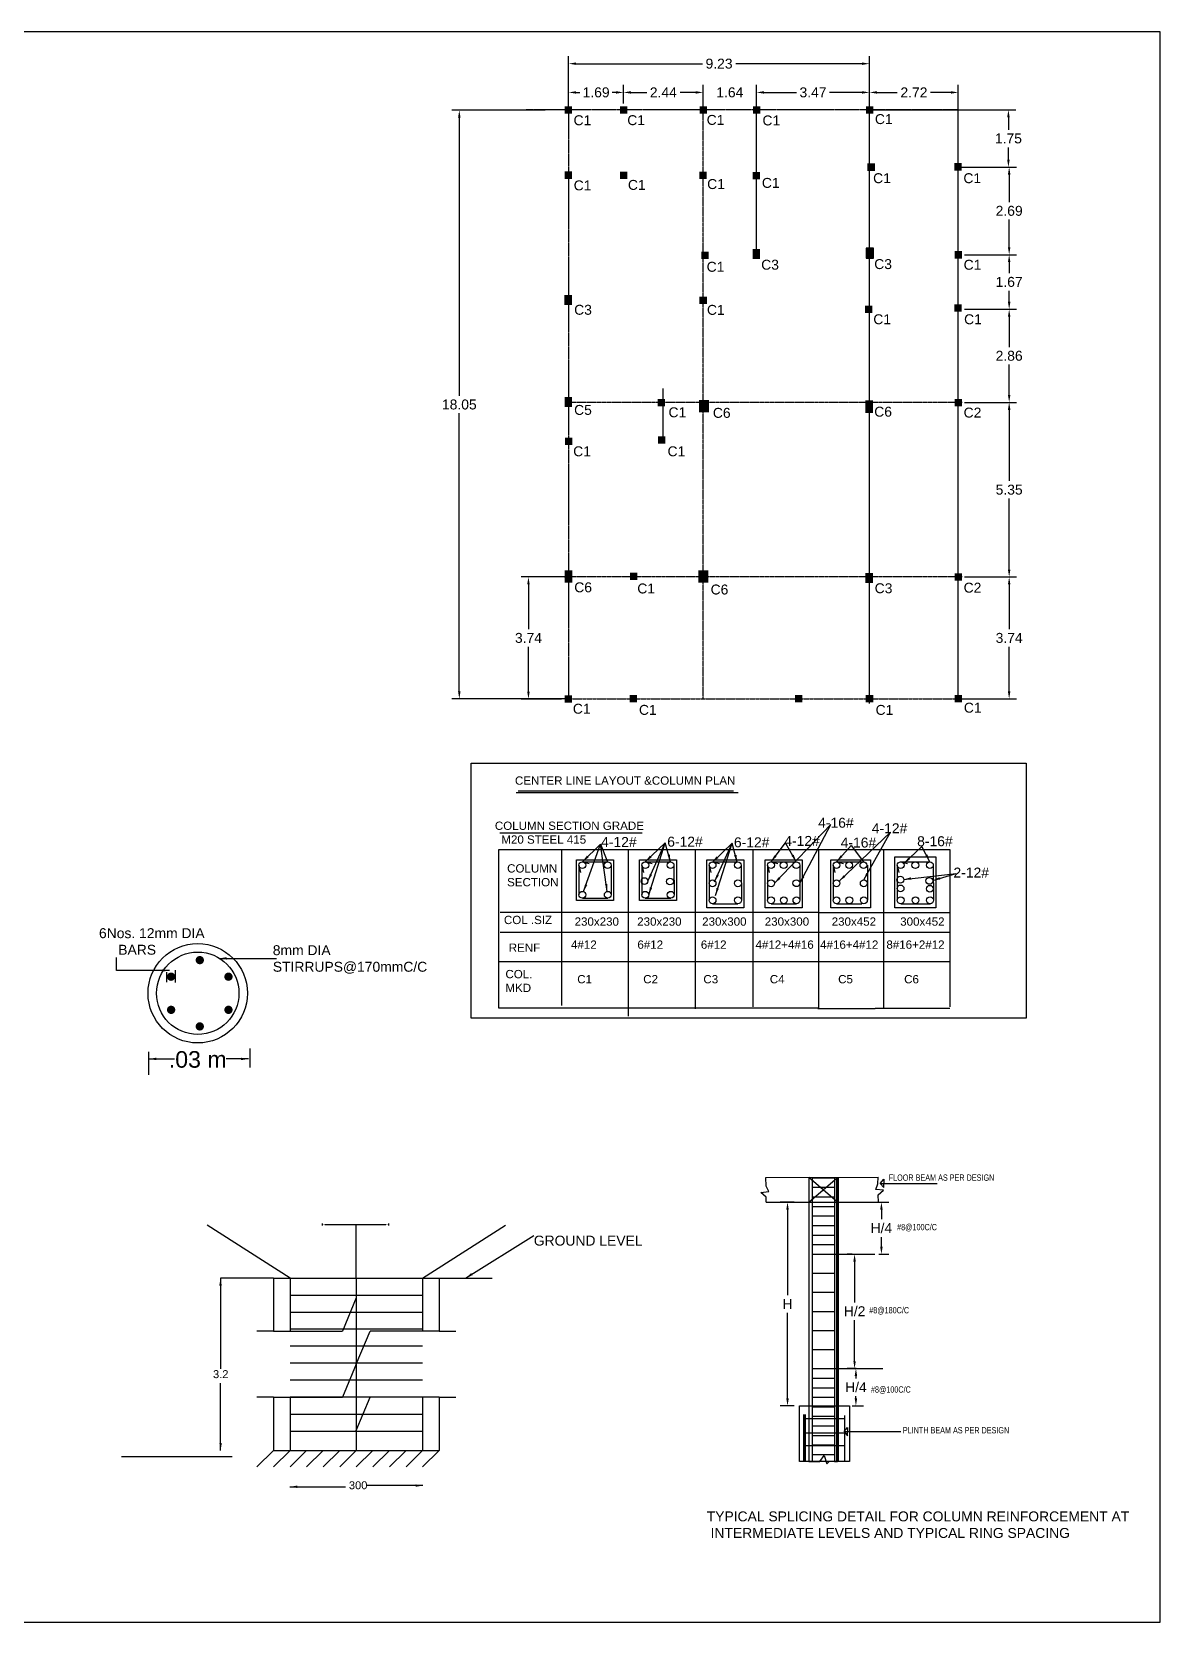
# Model space of a CAD drawing. Header units: inches. Extents: x 5504 to 12302, y -18457 to -16537.
# Drawn here: x 7050 to 8413, y -18457 to -16537 of the extents above; entities that cross this region are included whole.
import ezdxf

# ---------------------------------------------------------------- set-up
doc = ezdxf.new("R2010")
doc.units = ezdxf.units.IN
doc.header["$MEASUREMENT"] = 0
doc.linetypes.add('CENTER2', pattern=[1.125, 0.75, -0.125, 0.125, -0.125])
doc.linetypes.add('DASHED', pattern=[0.75, 0.5, -0.25])
for name, color, linetype in [('concrete', 7, 'Continuous'), ('dimension', 7, 'Continuous'), ('Mainbar', 7, 'Continuous'), ('steel', 7, 'Continuous')]:
    doc.layers.add(name, color=color, linetype=linetype)
doc.styles.add('Annotative', font='arial.ttf')
doc.styles.get("Standard").update_dxf_attribs({"font": 'arial.ttf', "height": 12})
doc.dimstyles.new('meter', dxfattribs={"dimscale": 50, "dimtxt": 0.18, "dimasz": 0.18, "dimexe": 0.18, "dimexo": 0.0625, "dimgap": 0.09, "dimtad": 0, "dimtih": 1, "dimtoh": 1, "dimlfac": 0.0254, "dimzin": 0, "dimdsep": 46, "dimtxsty": 'Standard', "dimcen": 0.09, "dimadec": 0, "dimazin": 0, "dimtfac": 1, "dimtofl": 0, "dimtmove": 0, "dimatfit": 3, "dimfxl": 1, "dimtolj": 1, "dimtzin": 0, "dimarcsym": 0})
doc.dimstyles.get("Standard").update_dxf_attribs({"dimscale": 50, "dimtxt": 0.18, "dimasz": 0.18, "dimexe": 0.18, "dimexo": 0.0625, "dimgap": 0.09, "dimtad": 0, "dimtih": 1, "dimtoh": 1, "dimzin": 0, "dimdsep": 46, "dimlunit": 3, "dimtxsty": 'Standard', "dimcen": 0.09, "dimadec": 0, "dimazin": 0, "dimtfac": 1, "dimtofl": 0, "dimtmove": 0, "dimatfit": 3, "dimfxl": 1, "dimtolj": 1, "dimtzin": 0, "dimarcsym": 0})

# ---------------------------------------------------------------- blocks, each defined once
blk = doc.blocks.new('*D5')
at = {"color": 0, "lineweight": -2, "transparency": 16777216}
for p, q in [((7670.3, -16631.5), (7557.8, -16631.5)), ((7566.8, -16640.5), (7566.8, -16976.2)), ((7566.8, -17333.2), (7566.8, -16997.5)), ((7695.6, -17342.2), (7557.8, -17342.2))]:
    blk.add_line(p, q, dxfattribs=at)
at = {"color": 0, "transparency": 16777216}
for points in [[(7565.3, -16640.5), (7568.3, -16640.5), (7566.8, -16631.5)], [(7565.3, -17333.2), (7568.3, -17333.2), (7566.8, -17342.2)]]:
    blk.add_solid(points, dxfattribs=at)
at = {"layer": 'Defpoints', "color": 0, "transparency": 16777216}
for p in [(7673.4, -16631.5), (7566.8, -17342.2), (7698.8, -17342.2)]:
    blk.add_point(p, dxfattribs=at)
at = {"color": 0, "transparency": 16777216, "insert": (7566.8, -16986.9), "char_height": 12, "attachment_point": 5}
blk.add_mtext('\\A1;18.05', dxfattribs=at)
blk = doc.blocks.new('*D6')
at = {"color": 0, "lineweight": -2, "transparency": 16777216}
for p, q in [((7698.8, -16628.1), (7698.8, -16566.4)), ((8062.2, -16628.1), (8062.2, -16566.4)), ((7707.8, -16575.4), (7860.4, -16575.4)), ((8053.2, -16575.4), (7900.6, -16575.4))]:
    blk.add_line(p, q, dxfattribs=at)
at = {"color": 0, "transparency": 16777216}
for points in [[(7707.8, -16573.9), (7707.8, -16576.9), (7698.8, -16575.4)], [(8053.2, -16573.9), (8053.2, -16576.9), (8062.2, -16575.4)]]:
    blk.add_solid(points, dxfattribs=at)
at = {"layer": 'Defpoints', "color": 0, "transparency": 16777216}
for p in [(8062.2, -16575.4), (7698.8, -16631.2), (8062.2, -16631.2)]:
    blk.add_point(p, dxfattribs=at)
at = {"color": 0, "transparency": 16777216, "insert": (7880.5, -16575.4), "char_height": 12, "attachment_point": 5}
blk.add_mtext('\\A1;9.23', dxfattribs=at)
blk = doc.blocks.new('*D7')
at = {"color": 0, "lineweight": -2, "transparency": 16777216}
for p, q in [((7698.8, -16628.1), (7698.8, -16601.1)), ((7765.2, -16623.6), (7765.2, -16601.1)), ((7707.8, -16610.1), (7712.5, -16610.1)), ((7756.2, -16610.1), (7751.5, -16610.1))]:
    blk.add_line(p, q, dxfattribs=at)
at = {"color": 0, "transparency": 16777216}
for points in [[(7707.8, -16608.6), (7707.8, -16611.6), (7698.8, -16610.1)], [(7756.2, -16608.6), (7756.2, -16611.6), (7765.2, -16610.1)]]:
    blk.add_solid(points, dxfattribs=at)
at = {"layer": 'Defpoints', "color": 0, "transparency": 16777216}
for p in [(7765.2, -16610.1), (7765.2, -16626.7), (7698.8, -16631.2)]:
    blk.add_point(p, dxfattribs=at)
at = {"color": 0, "transparency": 16777216, "insert": (7732, -16610.1), "char_height": 12, "attachment_point": 5}
blk.add_mtext('\\A1;1.69', dxfattribs=at)
blk = doc.blocks.new('*D8')
at = {"color": 0, "lineweight": -2, "transparency": 16777216}
for p, q in [((7765.2, -16623.6), (7765.2, -16601.1)), ((7861.2, -16628.1), (7861.2, -16601.1)), ((7774.2, -16610.1), (7793.1, -16610.1)), ((7852.2, -16610.1), (7833.4, -16610.1))]:
    blk.add_line(p, q, dxfattribs=at)
at = {"color": 0, "transparency": 16777216}
for points in [[(7774.2, -16608.6), (7774.2, -16611.6), (7765.2, -16610.1)], [(7852.2, -16608.6), (7852.2, -16611.6), (7861.2, -16610.1)]]:
    blk.add_solid(points, dxfattribs=at)
at = {"layer": 'Defpoints', "color": 0, "transparency": 16777216}
for p in [(7765.2, -16626.7), (7861.2, -16610.1), (7861.2, -16631.2)]:
    blk.add_point(p, dxfattribs=at)
at = {"color": 0, "transparency": 16777216, "insert": (7813.2, -16610.1), "char_height": 12, "attachment_point": 5}
blk.add_mtext('\\A1;2.44', dxfattribs=at)
blk = doc.blocks.new('*D9')
at = {"color": 0, "lineweight": -2, "transparency": 16777216}
for p, q in [((7861.2, -16628.1), (7861.2, -16601.1)), ((7925.7, -16628.1), (7925.7, -16601.1)), ((7852.2, -16610.1), (7843.2, -16610.1)), ((7934.7, -16610.1), (7943.7, -16610.1))]:
    blk.add_line(p, q, dxfattribs=at)
at = {"color": 0, "transparency": 16777216}
for points in [[(7852.2, -16608.6), (7852.2, -16611.6), (7861.2, -16610.1)], [(7934.7, -16608.6), (7934.7, -16611.6), (7925.7, -16610.1)]]:
    blk.add_solid(points, dxfattribs=at)
at = {"layer": 'Defpoints', "color": 0, "transparency": 16777216}
for p in [(7925.7, -16610.1), (7861.2, -16631.2), (7925.7, -16631.2)]:
    blk.add_point(p, dxfattribs=at)
at = {"color": 0, "transparency": 16777216, "insert": (7893.5, -16610.1), "char_height": 12, "attachment_point": 5}
blk.add_mtext('\\A1;1.64', dxfattribs=at)
blk = doc.blocks.new('*D10')
at = {"color": 0, "lineweight": -2, "transparency": 16777216}
for p, q in [((7925.7, -16628.1), (7925.7, -16601.1)), ((8062.2, -16628.1), (8062.2, -16601.1)), ((7934.7, -16610.1), (7973.9, -16610.1)), ((8053.2, -16610.1), (8014.1, -16610.1))]:
    blk.add_line(p, q, dxfattribs=at)
at = {"color": 0, "transparency": 16777216}
for points in [[(7934.7, -16608.6), (7934.7, -16611.6), (7925.7, -16610.1)], [(8053.2, -16608.6), (8053.2, -16611.6), (8062.2, -16610.1)]]:
    blk.add_solid(points, dxfattribs=at)
at = {"layer": 'Defpoints', "color": 0, "transparency": 16777216}
for p in [(8062.2, -16610.1), (7925.7, -16631.2), (8062.2, -16631.2)]:
    blk.add_point(p, dxfattribs=at)
at = {"color": 0, "transparency": 16777216, "insert": (7994, -16610.1), "char_height": 12, "attachment_point": 5}
blk.add_mtext('\\A1;3.47', dxfattribs=at)
blk = doc.blocks.new('*D11')
at = {"color": 0, "lineweight": -2, "transparency": 16777216}
for p, q in [((8062.2, -16628.1), (8062.2, -16601.1)), ((8169.5, -16697.1), (8169.5, -16601.1)), ((8071.2, -16610.1), (8095.7, -16610.1)), ((8160.5, -16610.1), (8136, -16610.1))]:
    blk.add_line(p, q, dxfattribs=at)
at = {"color": 0, "transparency": 16777216}
for points in [[(8071.2, -16608.6), (8071.2, -16611.6), (8062.2, -16610.1)], [(8160.5, -16608.6), (8160.5, -16611.6), (8169.5, -16610.1)]]:
    blk.add_solid(points, dxfattribs=at)
at = {"layer": 'Defpoints', "color": 0, "transparency": 16777216}
for p in [(8169.5, -16610.1), (8062.2, -16631.2), (8169.5, -16700.2)]:
    blk.add_point(p, dxfattribs=at)
at = {"color": 0, "transparency": 16777216, "insert": (8115.9, -16610.1), "char_height": 12, "attachment_point": 5}
blk.add_mtext('\\A1;2.72', dxfattribs=at)
blk = doc.blocks.new('*D12')
at = {"color": 0, "lineweight": -2, "transparency": 16777216}
for p, q in [((8065.4, -16631.2), (8239, -16631.2)), ((8230, -16640.2), (8230, -16655.1)), ((8230, -16691.2), (8230, -16676.4)), ((8172.6, -16700.2), (8239, -16700.2))]:
    blk.add_line(p, q, dxfattribs=at)
at = {"color": 0, "transparency": 16777216}
for points in [[(8228.5, -16640.2), (8231.5, -16640.2), (8230, -16631.2)], [(8228.5, -16691.2), (8231.5, -16691.2), (8230, -16700.2)]]:
    blk.add_solid(points, dxfattribs=at)
at = {"layer": 'Defpoints', "color": 0, "transparency": 16777216}
for p in [(8062.2, -16631.2), (8230, -16631.2), (8169.5, -16700.2)]:
    blk.add_point(p, dxfattribs=at)
at = {"color": 0, "transparency": 16777216, "insert": (8230, -16665.7), "char_height": 12, "attachment_point": 5}
blk.add_mtext('\\A1;1.75', dxfattribs=at)
blk = doc.blocks.new('*D13')
at = {"color": 0, "lineweight": -2, "transparency": 16777216}
for p, q in [((8172.6, -16700.2), (8239.9, -16700.2)), ((8230.9, -16709.2), (8230.9, -16742.5)), ((8230.9, -16797), (8230.9, -16763.7)), ((8177.1, -16806), (8239.9, -16806))]:
    blk.add_line(p, q, dxfattribs=at)
at = {"color": 0, "transparency": 16777216}
for points in [[(8229.4, -16709.2), (8232.4, -16709.2), (8230.9, -16700.2)], [(8229.4, -16797), (8232.4, -16797), (8230.9, -16806)]]:
    blk.add_solid(points, dxfattribs=at)
at = {"layer": 'Defpoints', "color": 0, "transparency": 16777216}
for p in [(8169.5, -16700.2), (8174, -16806), (8230.9, -16806)]:
    blk.add_point(p, dxfattribs=at)
at = {"color": 0, "transparency": 16777216, "insert": (8230.9, -16753.1), "char_height": 12, "attachment_point": 5}
blk.add_mtext('\\A1;2.69', dxfattribs=at)
blk = doc.blocks.new('*D14')
at = {"color": 0, "lineweight": -2, "transparency": 16777216}
for p, q in [((8177.1, -16806), (8239.9, -16806)), ((8230.9, -16815), (8230.9, -16828.3)), ((8230.9, -16862.8), (8230.9, -16849.5)), ((8177.1, -16871.8), (8239.9, -16871.8))]:
    blk.add_line(p, q, dxfattribs=at)
at = {"color": 0, "transparency": 16777216}
for points in [[(8229.4, -16815), (8232.4, -16815), (8230.9, -16806)], [(8229.4, -16862.8), (8232.4, -16862.8), (8230.9, -16871.8)]]:
    blk.add_solid(points, dxfattribs=at)
at = {"layer": 'Defpoints', "color": 0, "transparency": 16777216}
for p in [(8174, -16806), (8174, -16871.8), (8230.9, -16871.8)]:
    blk.add_point(p, dxfattribs=at)
at = {"color": 0, "transparency": 16777216, "insert": (8230.9, -16838.9), "char_height": 12, "attachment_point": 5}
blk.add_mtext('\\A1;1.67', dxfattribs=at)
blk = doc.blocks.new('*D15')
at = {"color": 0, "lineweight": -2, "transparency": 16777216}
for p, q in [((8177.1, -16871.8), (8239.9, -16871.8)), ((8230.9, -16880.8), (8230.9, -16917.5)), ((8230.9, -16975.3), (8230.9, -16938.7)), ((8177.1, -16984.3), (8239.9, -16984.3))]:
    blk.add_line(p, q, dxfattribs=at)
at = {"color": 0, "transparency": 16777216}
for points in [[(8229.4, -16880.8), (8232.4, -16880.8), (8230.9, -16871.8)], [(8229.4, -16975.3), (8232.4, -16975.3), (8230.9, -16984.3)]]:
    blk.add_solid(points, dxfattribs=at)
at = {"layer": 'Defpoints', "color": 0, "transparency": 16777216}
for p in [(8174, -16871.8), (8174, -16984.3), (8230.9, -16984.3)]:
    blk.add_point(p, dxfattribs=at)
at = {"color": 0, "transparency": 16777216, "insert": (8230.9, -16928.1), "char_height": 12, "attachment_point": 5}
blk.add_mtext('\\A1;2.86', dxfattribs=at)
blk = doc.blocks.new('*D16')
at = {"color": 0, "lineweight": -2, "transparency": 16777216}
for p, q in [((8177.1, -16984.3), (8239.9, -16984.3)), ((8230.9, -16993.3), (8230.9, -17079.1)), ((8230.9, -17186.1), (8230.9, -17100.3)), ((8177.1, -17195.1), (8239.9, -17195.1))]:
    blk.add_line(p, q, dxfattribs=at)
at = {"color": 0, "transparency": 16777216}
for points in [[(8229.4, -16993.3), (8232.4, -16993.3), (8230.9, -16984.3)], [(8229.4, -17186.1), (8232.4, -17186.1), (8230.9, -17195.1)]]:
    blk.add_solid(points, dxfattribs=at)
at = {"layer": 'Defpoints', "color": 0, "transparency": 16777216}
for p in [(8174, -16984.3), (8174, -17195.1), (8230.9, -17195.1)]:
    blk.add_point(p, dxfattribs=at)
at = {"color": 0, "transparency": 16777216, "insert": (8230.9, -17089.7), "char_height": 12, "attachment_point": 5}
blk.add_mtext('\\A1;5.35', dxfattribs=at)
blk = doc.blocks.new('*D17')
at = {"color": 0, "lineweight": -2, "transparency": 16777216}
for p, q in [((8177.1, -17195.1), (8239.9, -17195.1)), ((8230.9, -17204.1), (8230.9, -17258)), ((8230.9, -17333.2), (8230.9, -17279.3)), ((8172.6, -17342.2), (8239.9, -17342.2))]:
    blk.add_line(p, q, dxfattribs=at)
at = {"color": 0, "transparency": 16777216}
for points in [[(8229.4, -17204.1), (8232.4, -17204.1), (8230.9, -17195.1)], [(8229.4, -17333.2), (8232.4, -17333.2), (8230.9, -17342.2)]]:
    blk.add_solid(points, dxfattribs=at)
at = {"layer": 'Defpoints', "color": 0, "transparency": 16777216}
for p in [(8174, -17195.1), (8169.5, -17342.2), (8230.9, -17342.2)]:
    blk.add_point(p, dxfattribs=at)
at = {"color": 0, "transparency": 16777216, "insert": (8230.9, -17268.7), "char_height": 12, "attachment_point": 5}
blk.add_mtext('\\A1;3.74', dxfattribs=at)
blk = doc.blocks.new('*D18')
at = {"color": 0, "lineweight": -2, "transparency": 16777216}
for p, q in [((7690.9, -17195.1), (7641.3, -17195.1)), ((7650.3, -17204.1), (7650.3, -17258.1)), ((7650.3, -17333.4), (7650.3, -17279.4)), ((7690.1, -17342.4), (7641.3, -17342.4))]:
    blk.add_line(p, q, dxfattribs=at)
at = {"color": 0, "transparency": 16777216}
for points in [[(7648.8, -17204.1), (7651.8, -17204.1), (7650.3, -17195.1)], [(7648.8, -17333.4), (7651.8, -17333.4), (7650.3, -17342.4)]]:
    blk.add_solid(points, dxfattribs=at)
at = {"layer": 'Defpoints', "color": 0, "transparency": 16777216}
for p in [(7650.3, -17195.1), (7694, -17195.1), (7693.3, -17342.4)]:
    blk.add_point(p, dxfattribs=at)
at = {"color": 0, "transparency": 16777216, "insert": (7650.3, -17268.7), "char_height": 12, "attachment_point": 5}
blk.add_mtext('\\A1;3.74', dxfattribs=at)
blk = doc.blocks.new('*D21')
at = {"color": 0, "lineweight": -2, "transparency": 16777216}
for p, q in [((8048.4, -17949.8), (8085.6, -17949.8)), ((8076.6, -17958.8), (8076.6, -17970.5)), ((8076.6, -18003.5), (8076.6, -17991.9)), ((8073.3, -18012.5), (8085.6, -18012.5))]:
    blk.add_line(p, q, dxfattribs=at)
at = {"color": 0, "transparency": 16777216}
for points in [[(8075.1, -17958.8), (8078.1, -17958.8), (8076.6, -17949.8)], [(8075.1, -18003.5), (8078.1, -18003.5), (8076.6, -18012.5)]]:
    blk.add_solid(points, dxfattribs=at)
at = {"layer": 'Defpoints', "color": 0, "transparency": 16777216}
for p in [(8045.3, -17949.8), (8070.2, -18012.5), (8076.6, -18012.5)]:
    blk.add_point(p, dxfattribs=at)
at = {"color": 0, "transparency": 16777216, "insert": (8076.6, -17981.2), "char_height": 12, "attachment_point": 5}
blk.add_mtext('\\A1;H/4', dxfattribs=at)
blk = doc.blocks.new('*D23')
at = {"color": 0, "lineweight": -2, "transparency": 16777216}
for p, q in [((8041.1, -18012.5), (8035.2, -18012.5)), ((8044.2, -18021.5), (8044.2, -18070.9)), ((8044.2, -18141.8), (8044.2, -18092.4)), ((8041.1, -18150.8), (8035.2, -18150.8))]:
    blk.add_line(p, q, dxfattribs=at)
at = {"color": 0, "transparency": 16777216}
for points in [[(8042.7, -18021.5), (8045.7, -18021.5), (8044.2, -18012.5)], [(8042.7, -18141.8), (8045.7, -18141.8), (8044.2, -18150.8)]]:
    blk.add_solid(points, dxfattribs=at)
at = {"layer": 'Defpoints', "color": 0, "transparency": 16777216}
for p in [(8044.2, -18012.5), (8044.2, -18150.8), (8044.2, -18150.8)]:
    blk.add_point(p, dxfattribs=at)
at = {"color": 0, "transparency": 16777216, "insert": (8044.2, -18081.6), "char_height": 12, "attachment_point": 5}
blk.add_mtext('\\A1;H/2', dxfattribs=at)
blk = doc.blocks.new('*D24')
at = {"color": 0, "lineweight": -2, "transparency": 16777216}
for p, q in [((8046, -18150.8), (8036.8, -18150.8)), ((8045.8, -18159.8), (8045.8, -18162.6)), ((8041.1, -18195.8), (8054.8, -18195.8)), ((8045.8, -18186.8), (8045.8, -18184))]:
    blk.add_line(p, q, dxfattribs=at)
at = {"color": 0, "transparency": 16777216}
for points in [[(8044.3, -18159.8), (8047.3, -18159.8), (8045.8, -18150.8)], [(8044.3, -18186.8), (8047.3, -18186.8), (8045.8, -18195.8)]]:
    blk.add_solid(points, dxfattribs=at)
at = {"layer": 'Defpoints', "color": 0, "transparency": 16777216}
for p in [(8049.1, -18150.8), (8038, -18195.8), (8045.8, -18195.8)]:
    blk.add_point(p, dxfattribs=at)
at = {"color": 0, "transparency": 16777216, "insert": (8045.8, -18173.3), "char_height": 12, "attachment_point": 5}
blk.add_mtext('\\A1;H/4', dxfattribs=at)
blk = doc.blocks.new('*D22')
at = {"color": 0, "lineweight": -2, "transparency": 16777216}
for p, q in [((7971.2, -17949.8), (7954.2, -17949.8)), ((7963.2, -17958.8), (7963.2, -18062.3)), ((7963.2, -18186.8), (7963.2, -18083.3)), ((7971.2, -18195.8), (7954.2, -18195.8))]:
    blk.add_line(p, q, dxfattribs=at)
at = {"color": 0, "transparency": 16777216}
for points in [[(7961.7, -17958.8), (7964.7, -17958.8), (7963.2, -17949.8)], [(7961.7, -18186.8), (7964.7, -18186.8), (7963.2, -18195.8)]]:
    blk.add_solid(points, dxfattribs=at)
at = {"layer": 'Defpoints', "color": 0, "transparency": 16777216}
for p in [(7974.3, -17949.8), (7963.2, -18195.8), (7974.3, -18195.8)]:
    blk.add_point(p, dxfattribs=at)
at = {"color": 0, "transparency": 16777216, "insert": (7963.2, -18072.8), "char_height": 12, "attachment_point": 5}
blk.add_mtext('\\A1;H', dxfattribs=at)

msp = doc.modelspace()

# ---------------------------------------------------------------- hatches: boundary and pattern name
h = msp.add_hatch(color=256)
h.dxf.hatch_style = 1
h.paths.add_polyline_path([(7703.059, -16626.838), (7694.059, -16626.838), (7694.059, -16635.838), (7703.059, -16635.838)])
h = msp.add_hatch(color=256)
h.dxf.hatch_style = 1
h.paths.add_polyline_path([(7769.815, -16626.698), (7760.815, -16626.698), (7760.815, -16635.698), (7769.815, -16635.698)])
h = msp.add_hatch(color=256)
h.dxf.hatch_style = 1
h.paths.add_polyline_path([(7865.964, -16626.745), (7856.964, -16626.745), (7856.964, -16635.745), (7865.964, -16635.745)])
h = msp.add_hatch(color=256)
h.dxf.hatch_style = 1
h.paths.add_polyline_path([(7930.309, -16626.838), (7921.309, -16626.838), (7921.309, -16635.838), (7930.309, -16635.838)])
h = msp.add_hatch(color=256)
h.dxf.hatch_style = 1
h.paths.add_polyline_path([(8066.809, -16626.838), (8057.809, -16626.838), (8057.809, -16635.838), (8066.809, -16635.838)])
h = msp.add_hatch(color=256)
h.dxf.hatch_style = 1
h.paths.add_polyline_path([(8068.766, -16695.783), (8059.766, -16695.783), (8059.766, -16704.783), (8068.766, -16704.783)])
h = msp.add_hatch(color=256)
h.dxf.hatch_style = 1
h.paths.add_polyline_path([(8173.619, -16695.403), (8164.619, -16695.403), (8164.619, -16704.403), (8173.619, -16704.403)])
h = msp.add_hatch(color=256)
h.dxf.hatch_style = 1
h.paths.add_polyline_path([(7703.022, -16705.458), (7694.022, -16705.458), (7694.022, -16714.458), (7703.022, -16714.458)])
h = msp.add_hatch(color=256)
h.dxf.hatch_style = 1
h.paths.add_polyline_path([(7769.809, -16705.674), (7760.809, -16705.674), (7760.809, -16714.674), (7769.809, -16714.674)])
h = msp.add_hatch(color=256)
h.dxf.hatch_style = 1
h.paths.add_polyline_path([(7865.635, -16705.709), (7856.635, -16705.709), (7856.635, -16714.709), (7865.635, -16714.709)])
h = msp.add_hatch(color=256)
h.dxf.hatch_style = 1
h.paths.add_polyline_path([(7929.966, -16706.195), (7920.966, -16706.195), (7920.966, -16715.195), (7929.966, -16715.195)])
h = msp.add_hatch(color=256)
h.dxf.hatch_style = 1
h.paths.add_polyline_path([(7930.065, -16799.255), (7921.065, -16799.255), (7921.065, -16811.255), (7930.065, -16811.255)])
h = msp.add_hatch(color=256)
h.dxf.hatch_style = 1
h.paths.add_polyline_path([(8066.999, -16798.038), (8057.999, -16798.038), (8057.999, -16810.038), (8066.999, -16810.038)])
h = msp.add_hatch(color=256)
h.dxf.hatch_style = 1
h.paths.add_polyline_path([(7867.92, -16802.221), (7858.92, -16802.221), (7858.92, -16811.221), (7867.92, -16811.221)])
h = msp.add_hatch(color=256)
h.dxf.hatch_style = 1
h.paths.add_polyline_path([(8173.896, -16801.605), (8164.896, -16801.605), (8164.896, -16810.605), (8173.896, -16810.605)])
h = msp.add_hatch(color=256)
h.dxf.hatch_style = 1
h.paths.add_polyline_path([(7702.716, -16854.812), (7693.716, -16854.812), (7693.716, -16866.812), (7702.716, -16866.812)])
h = msp.add_hatch(color=256)
h.dxf.hatch_style = 1
h.paths.add_polyline_path([(7865.809, -16856.549), (7856.809, -16856.549), (7856.809, -16865.549), (7865.809, -16865.549)])
h = msp.add_hatch(color=256)
h.dxf.hatch_style = 1
h.paths.add_polyline_path([(8065.755, -16867.455), (8056.755, -16867.455), (8056.755, -16876.455), (8065.755, -16876.455)])
h = msp.add_hatch(color=256)
h.dxf.hatch_style = 1
h.paths.add_polyline_path([(8173.725, -16865.833), (8164.725, -16865.833), (8164.725, -16874.833), (8173.725, -16874.833)])
h = msp.add_hatch(color=256)
h.dxf.hatch_style = 1
h.paths.add_polyline_path([(7703.014, -16977.802), (7694.014, -16977.802), (7694.014, -16989.802), (7703.014, -16989.802)])
h = msp.add_hatch(color=256)
h.dxf.hatch_style = 1
h.paths.add_polyline_path([(7815.402, -16980.249), (7806.402, -16980.249), (7806.402, -16989.249), (7815.402, -16989.249)])
h = msp.add_hatch(color=256)
h.dxf.hatch_style = 1
h.paths.add_polyline_path([(7868.239, -16981.281), (7856.239, -16981.281), (7856.239, -16996.281), (7868.239, -16996.281)])
h = msp.add_hatch(color=256)
h.dxf.hatch_style = 1
h.paths.add_polyline_path([(8066.367, -16981.984), (8057.367, -16981.984), (8057.367, -16996.984), (8066.367, -16996.984)])
h = msp.add_hatch(color=256)
h.dxf.hatch_style = 1
h.paths.add_polyline_path([(8174.087, -16980.138), (8165.087, -16980.138), (8165.087, -16989.138), (8174.087, -16989.138)])
h = msp.add_hatch(color=256)
h.dxf.hatch_style = 1
h.paths.add_polyline_path([(7703.315, -17026.704), (7694.315, -17026.704), (7694.315, -17035.704), (7703.315, -17035.704)])
h = msp.add_hatch(color=256)
h.dxf.hatch_style = 1
h.paths.add_polyline_path([(7815.699, -17025.195), (7806.699, -17025.195), (7806.699, -17034.195), (7815.699, -17034.195)])
h = msp.add_hatch(color=256)
h.dxf.hatch_style = 1
h.paths.add_polyline_path([(7703.185, -17186.903), (7694.185, -17186.903), (7694.185, -17201.903), (7703.185, -17201.903)])
h = msp.add_hatch(color=256)
h.dxf.hatch_style = 1
h.paths.add_polyline_path([(7781.86, -17189.859), (7772.86, -17189.859), (7772.86, -17198.859), (7781.86, -17198.859)])
h = msp.add_hatch(color=256)
h.dxf.hatch_style = 1
h.paths.add_polyline_path([(7867.608, -17186.865), (7855.608, -17186.865), (7855.608, -17201.865), (7867.608, -17201.865)])
h = msp.add_hatch(color=256)
h.dxf.hatch_style = 1
h.paths.add_polyline_path([(8066.352, -17190.15), (8057.352, -17190.15), (8057.352, -17202.15), (8066.352, -17202.15)])
h = msp.add_hatch(color=256)
h.dxf.hatch_style = 1
h.paths.add_polyline_path([(8174.052, -17190.649), (8165.052, -17190.649), (8165.052, -17199.649), (8174.052, -17199.649)])
h = msp.add_hatch(color=256)
h.dxf.hatch_style = 1
h.paths.add_polyline_path([(7781.395, -17337.443), (7772.395, -17337.443), (7772.395, -17346.443), (7781.395, -17346.443)])
h = msp.add_hatch(color=256)
h.dxf.hatch_style = 1
h.paths.add_polyline_path([(7981.229, -17337.443), (7972.229, -17337.443), (7972.229, -17346.443), (7981.229, -17346.443)])
h = msp.add_hatch(color=256)
h.dxf.hatch_style = 1
h.paths.add_polyline_path([(8066.729, -17337.443), (8057.729, -17337.443), (8057.729, -17346.443), (8066.729, -17346.443)])
h = msp.add_hatch(color=256)
h.dxf.hatch_style = 1
h.paths.add_polyline_path([(8173.979, -17337.443), (8164.979, -17337.443), (8164.979, -17346.443), (8173.979, -17346.443)])
h = msp.add_hatch(color=256)
h.dxf.hatch_style = 1
h.paths.add_polyline_path([(7702.922, -17337.785), (7693.922, -17337.785), (7693.922, -17346.785), (7702.922, -17346.785)])

# ---------------------------------------------------------------- linework, layer by layer
at = {"linetype": 'DASHED', "ltscale": 0.3}
for p, q in [((8169.487, -16631.228), (7647.65, -16631.228)), ((7698.771, -16631.228), (7698.771, -17342.231))]:
    msp.add_line(p, q, dxfattribs=at)
at = {"linetype": 'CENTER2', "ltscale": 0.3}
for p, q in [((7861.237, -17342.231), (7861.237, -16631.228)), ((8173.987, -16984.336), (7698.487, -16984.336)), ((8173.987, -17195.086), (7650.346, -17195.086)), ((7698.771, -17342.231), (8169.487, -17342.231))]:
    msp.add_line(p, q, dxfattribs=at)
at = {"linetype": 'CENTER2'}
for p, q in [((7925.737, -16806.116), (7925.737, -16631.228)), ((8169.487, -17342.231), (8169.487, -16631.228))]:
    msp.add_line(p, q, dxfattribs=at)
for p, q in [((8062.237, -17347.717), (8062.237, -16631.228)), ((7812.914, -17031.876), (7812.914, -16967.376)), ((7698.487, -17177.086), (7698.487, -17213.086)), ((7693.987, -17194.478), (7693.987, -17195.086)), ((7693.987, -17195.086), (7702.987, -17195.086)), ((7635.298, -17455.155), (7903.399, -17455.155)), ((7637.904, -17453.128), (7897.935, -17453.128)), ((7615.527, -17503.795), (7787.484, -17503.795)), ((7690.211, -17524.407), (7690.211, -17712.259)), ((7770.788, -17523.75), (7770.788, -17725.324)), ((7851.52, -17523.609), (7851.52, -17716.316)), ((7921.178, -17524.215), (7921.178, -17713.873)), ((8000.488, -17524.079), (8159.171, -17524.079)), ((8079.141, -17524.018), (8079.141, -17716.001)), ((8159.171, -17524.079), (8159.171, -17714.208)), ((7711.274, -17542.963), (7711.274, -17578.706)), ((7711.274, -17542.963), (7713.221, -17551.982)), ((7715.386, -17538.851), (7745.911, -17538.851)), ((7715.386, -17538.851), (7723.76, -17541.093)), ((7750.023, -17542.944), (7750.193, -17578.687)), ((7787.309, -17542.963), (7787.309, -17578.706)), ((7787.309, -17542.963), (7789.256, -17551.982)), ((7791.421, -17538.851), (7821.946, -17538.851)), ((7791.421, -17538.851), (7799.795, -17541.093)), ((7826.058, -17542.944), (7826.228, -17578.687)), ((7868.549, -17542.963), (7868.549, -17585.393)), ((7868.549, -17542.963), (7870.496, -17551.982)), ((7872.661, -17538.851), (7903.185, -17538.851)), ((7872.661, -17538.851), (7881.035, -17541.093)), ((7907.298, -17542.944), (7907.467, -17585.393)), ((7939.146, -17542.963), (7939.146, -17585.393)), ((7939.146, -17542.963), (7941.093, -17551.982)), ((7943.259, -17538.851), (7973.783, -17538.851)), ((7943.259, -17538.851), (7951.632, -17541.093)), ((7977.895, -17542.944), (7978.065, -17585.393)), ((8018.247, -17542.963), (8018.247, -17585.393)), ((8018.247, -17542.963), (8020.194, -17551.982)), ((8022.359, -17538.851), (8052.884, -17538.851)), ((8022.359, -17538.851), (8030.733, -17541.093)), ((8059.615, -17542.944), (8059.785, -17585.393)), ((8095.754, -17542.963), (8095.754, -17585.393)), ((8095.754, -17542.963), (8097.7, -17551.982)), ((8099.406, -17538.851), (8134.973, -17538.851)), ((8099.866, -17538.851), (8108.24, -17541.093)), ((8139.291, -17542.944), (8139.461, -17585.393)), ((7715.386, -17582.818), (7746.081, -17582.818)), ((7791.421, -17582.818), (7822.116, -17582.818)), ((7616.11, -17599.827), (7999.898, -17599.827)), ((7872.661, -17589.505), (7903.355, -17589.505)), ((7943.259, -17589.505), (7973.953, -17589.505)), ((8000.516, -17599.942), (8159.367, -17599.942)), ((8022.359, -17589.505), (8053.053, -17589.505)), ((8099.866, -17589.505), (8135.794, -17589.505)), ((7615.974, -17623.858), (8159.556, -17623.858)), ((8159.171, -17659.715), (7614.659, -17659.715)), ((7213.229, -17672.31), (7213.229, -17684.05)), ((7223.608, -17669.616), (7223.608, -17684.819)), ((7999.915, -17715.893), (8068.88, -17715.893)), ((8068.88, -17715.601), (8159.171, -17715.601)), ((7191.317, -17768.512), (7191.317, -17796.245)), ((7313.911, -17764.393), (7313.911, -17787.184)), ((7936.978, -17920.136), (8072.578, -17919.776)), ((7937.578, -17930.56), (7936.978, -17920.136)), ((7940.458, -17937.116), (7937.578, -17930.56)), ((7989.058, -17949.879), (8023.618, -17919.906)), ((7989.058, -17919.997), (7989.058, -18262.736)), ((8023.618, -17949.787), (7989.058, -17919.997)), ((7992.898, -17919.987), (7992.898, -18262.736)), ((7992.898, -17920.367), (8019.778, -17920.367)), ((7992.898, -17931.887), (8019.778, -17931.887)), ((8019.778, -17919.916), (8019.778, -18262.736)), ((8023.618, -17919.906), (8023.618, -18216.656)), ((8069.735, -17934.52), (8072.349, -17927.854)), ((8072.349, -17927.854), (8072.578, -17919.776)), ((8075.137, -17927.132), (8079.457, -17922.212)), ((8075.137, -17927.132), (8079.457, -17932.052)), ((8079.457, -17922.212), (8079.457, -17927.132)), ((8079.457, -17932.052), (8079.457, -17927.132)), ((7930.978, -17938.316), (7940.458, -17937.116)), ((7937.578, -17943.716), (7930.978, -17938.316)), ((7937.578, -17949.806), (7937.578, -17943.716)), ((7937.578, -17950.016), (8073.178, -17949.656)), ((7992.898, -17943.407), (8019.778, -17943.407)), ((8079.255, -17935.338), (8069.735, -17934.52)), ((8072.877, -17940.999), (8079.255, -17935.338)), ((8073.178, -17949.656), (8072.877, -17940.999)), ((7992.898, -17954.927), (8019.778, -17954.927)), ((7992.898, -17966.447), (8019.778, -17966.447)), ((7992.898, -17977.967), (8019.778, -17977.967)), ((7992.898, -17989.487), (8019.778, -17989.487)), ((7992.898, -18001.007), (8019.778, -18001.007)), ((7992.898, -18012.527), (8019.778, -18012.527)), ((7992.898, -18012.527), (8019.778, -18012.527)), ((8019.778, -18012.527), (8068.618, -18012.527)), ((7992.898, -18035.567), (8019.778, -18035.567)), ((7992.898, -18058.607), (8019.778, -18058.607)), ((7992.898, -18081.647), (8019.778, -18081.647)), ((7992.898, -18104.687), (8019.778, -18104.687)), ((7992.898, -18127.727), (8019.778, -18127.727)), ((7992.898, -18127.727), (8019.778, -18127.727)), ((7992.898, -18127.727), (8019.778, -18127.727)), ((7992.898, -18150.767), (8019.778, -18150.767)), ((7992.898, -18162.287), (8019.778, -18162.287)), ((8019.778, -18150.767), (8078.458, -18150.767)), ((7992.898, -18173.807), (8019.778, -18173.807)), ((7992.898, -18185.327), (8019.778, -18185.327)), ((7992.898, -18196.847), (8019.778, -18196.847)), ((7983.538, -18211.016), (8032.258, -18211.016)), ((7992.898, -18208.367), (8019.778, -18208.367)), ((7992.898, -18219.887), (8019.778, -18219.887)), ((7983.538, -18228.296), (8032.258, -18228.296)), ((7992.898, -18231.407), (8019.778, -18231.407)), ((8031.457, -18226.85), (8035.777, -18221.93)), ((8031.457, -18226.85), (8100.097, -18226.85)), ((8031.457, -18226.85), (8035.777, -18231.77)), ((8035.777, -18221.93), (8035.777, -18226.85)), ((8035.777, -18231.77), (8035.777, -18226.85)), ((7292.397, -18257.445), (7158.828, -18257.445)), ((7983.538, -18243.656), (8032.258, -18243.656)), ((7992.898, -18242.927), (8019.778, -18242.927)), ((7992.898, -18254.447), (8019.778, -18254.447)), ((8002.138, -18262.736), (8007.298, -18255.656)), ((8007.298, -18255.656), (8010.658, -18265.736)), ((7989.058, -18262.736), (8002.138, -18262.736)), ((8010.658, -18265.736), (8013.459, -18262.841)), ((8023.618, -18262.736), (8013.459, -18262.841)), ((8019.778, -18262.736), (8023.618, -18262.736))]:
    msp.add_line(p, q)
at = {"lineweight": 60}
for p, q in [((8023.618, -17919.906), (8023.618, -18262.736)), ((7983.538, -18262.016), (7983.538, -18206.372))]:
    msp.add_line(p, q, dxfattribs=at)
at = {"color": 0}
msp.add_line((8075.137, -17927.132), (8143.777, -17927.132), dxfattribs=at)
at = {"lineweight": 30}
msp.add_line((8032.258, -18262.016), (8032.258, -18207.212), dxfattribs=at)
for points in [[(5533.334, -18456.917), (8413.334, -18456.917), (8413.334, -16536.917), (5533.334, -16536.917)], [(8058.008, -16810.003), (8067.008, -16810.003), (8067.008, -16798.003), (8058.008, -16798.003)], [(7580.918, -17419.842), (8251.583, -17419.842), (8251.583, -17727.545), (7580.918, -17727.545)], [(7614.659, -17524.079), (8000.488, -17524.079), (8000.488, -17715.739), (7614.659, -17715.739)], [(7708.369, -17536.365), (7753.003, -17536.365), (7753.003, -17585.83), (7708.369, -17585.83)], [(7784.404, -17536.365), (7829.038, -17536.365), (7829.038, -17585.83), (7784.404, -17585.83)], [(7865.644, -17536.365), (7910.277, -17536.365), (7910.277, -17594.491), (7865.644, -17594.491)], [(7936.241, -17536.365), (7980.875, -17536.365), (7980.875, -17594.491), (7936.241, -17594.491)], [(8015.342, -17536.365), (8063.583, -17536.365), (8063.583, -17594.491), (8015.342, -17594.491)], [(8092.849, -17532.781), (8142.514, -17532.781), (8142.514, -17594.491), (8092.849, -17594.491)], [(7977.778, -18195.776), (8038.018, -18195.776), (8038.018, -18262.856), (7977.778, -18262.856)]]:
    msp.add_lwpolyline(points, close=True)
for centre in [(7715.386, -17542.963), (7745.911, -17542.963), (7791.421, -17542.963), (7821.946, -17542.963), (7872.661, -17542.963), (7903.185, -17542.963), (7943.259, -17542.963), (7958.56, -17542.963), (7973.783, -17542.963), (8022.359, -17542.963), (8037.661, -17542.963), (8054.919, -17542.963), (8099.866, -17542.963), (8117.578, -17542.963), (8135.179, -17542.963), (7790.482, -17562.258), (7821.177, -17562.715), (7872.661, -17564.882), (7903.355, -17564.882), (7943.259, -17564.882), (7973.87, -17564.76), (8022.359, -17564.882), (8055.277, -17564.882), (8099.385, -17560.579), (8099.723, -17571.065), (8134.515, -17562.008), (8135.068, -17571.478), (7715.386, -17578.706), (7746.081, -17578.706), (7791.421, -17578.706), (7822.116, -17578.706), (7872.661, -17585.393), (7903.355, -17585.393), (7943.259, -17585.393), (7958.73, -17585.393), (7973.953, -17585.393), (8022.359, -17585.393), (8037.831, -17585.393), (8055.48, -17585.393), (8099.866, -17585.393), (8117.748, -17585.393), (8135.348, -17585.393)]:
    msp.add_circle(centre, 4.112)
at = {"layer": 'concrete'}
for p, q in [((7362.397, -18041.445), (7262.397, -17977.445)), ((7442.397, -18041.445), (7442.397, -17977.445)), ((7522.397, -18041.445), (7622.397, -17977.445)), ((7342.397, -18041.445), (7278.397, -18041.445)), ((7342.397, -18041.445), (7342.397, -18105.445)), ((7342.397, -18041.445), (7342.397, -18041.445)), ((7342.397, -18041.445), (7542.397, -18041.445)), ((7362.397, -18041.445), (7362.397, -18105.445)), ((7442.397, -18041.445), (7442.397, -18105.445)), ((7522.397, -18041.445), (7522.397, -18105.445)), ((7542.397, -18041.445), (7542.397, -18105.445)), ((7542.397, -18041.445), (7542.397, -18041.445)), ((7542.397, -18041.445), (7606.397, -18041.445)), ((7362.397, -18061.945), (7522.397, -18061.945)), ((7442.397, -18065.445), (7425.73, -18105.445)), ((7442.397, -18065.445), (7442.397, -18145.445)), ((7362.397, -18082.445), (7522.397, -18082.445)), ((7342.397, -18105.445), (7322.397, -18105.445)), ((7342.397, -18105.445), (7425.73, -18105.445)), ((7362.397, -18102.945), (7522.397, -18102.945)), ((7442.397, -18145.445), (7459.064, -18105.445)), ((7542.397, -18105.445), (7459.064, -18105.445)), ((7362.397, -18123.445), (7522.397, -18123.445)), ((7362.397, -18143.945), (7522.397, -18143.945)), ((7442.397, -18145.445), (7425.73, -18185.445)), ((7442.397, -18145.445), (7442.397, -18225.445)), ((7362.397, -18164.445), (7522.397, -18164.445)), ((7342.397, -18185.445), (7322.397, -18185.445)), ((7342.397, -18185.445), (7342.397, -18249.445)), ((7342.397, -18185.445), (7425.73, -18185.445)), ((7362.397, -18184.945), (7522.397, -18184.945)), ((7362.397, -18185.445), (7362.397, -18249.445)), ((7442.397, -18225.445), (7459.064, -18185.445)), ((7442.397, -18185.445), (7442.397, -18249.445)), ((7542.397, -18185.445), (7459.064, -18185.445)), ((7522.397, -18185.445), (7522.397, -18249.445)), ((7542.397, -18185.445), (7542.397, -18249.445)), ((7362.397, -18205.945), (7522.397, -18205.945)), ((7362.397, -18226.445), (7522.397, -18226.445)), ((7342.397, -18249.445), (7322.397, -18269.445)), ((7342.397, -18249.445), (7542.397, -18249.445)), ((7362.397, -18249.445), (7342.397, -18269.445)), ((7382.397, -18249.445), (7362.397, -18269.445)), ((7402.397, -18249.445), (7382.397, -18269.445)), ((7422.397, -18249.445), (7402.397, -18269.445)), ((7442.397, -18249.445), (7422.397, -18269.445)), ((7462.397, -18249.445), (7442.397, -18269.445)), ((7482.397, -18249.445), (7462.397, -18269.445)), ((7502.397, -18249.445), (7482.397, -18269.445)), ((7522.397, -18249.445), (7502.397, -18269.445)), ((7542.397, -18249.445), (7522.397, -18269.445))]:
    msp.add_line(p, q, dxfattribs=at)
for radius in [60, 49.75]:
    msp.add_circle((7250.824, -17697.65), radius, dxfattribs=at)
at = {"layer": 'dimension'}
for p, q in [((7401.304, -17975.786), (7401.304, -17977.92)), ((7404.504, -17976.853), (7478.104, -17976.853)), ((7481.304, -17975.786), (7481.304, -17977.92))]:
    msp.add_line(p, q, dxfattribs=at)
for points in [[(7401.304, -17976.853, 0, 0.8, 0), (7404.504, -17976.853, 0, 0, 0)], [(7481.304, -17976.853, 0, 0.8, 0), (7478.104, -17976.853, 0, 0, 0)]]:
    msp.add_lwpolyline(points, format="xyseb", dxfattribs=at)
at = {"layer": 'Mainbar'}
for p, q in [((7542.397, -18105.445), (7562.397, -18105.445)), ((7542.397, -18185.445), (7562.397, -18185.445))]:
    msp.add_line(p, q, dxfattribs=at)
at = {"layer": 'steel', "const_width": 5}
for points in [[(7250.824, -17657.65, 1), (7255.824, -17657.65, 1)], [(7216.183, -17677.65, 1), (7221.183, -17677.65, 1)], [(7285.465, -17677.65, 1), (7290.465, -17677.65, 1)], [(7216.183, -17717.65, 1), (7221.183, -17717.65, 1)], [(7285.465, -17717.65, 1), (7290.465, -17717.65, 1)], [(7250.824, -17737.65, 1), (7255.824, -17737.65, 1)]]:
    msp.add_lwpolyline(points, format="xyb", close=True, dxfattribs=at)

# ---------------------------------------------------------------- texts
at = {"color": 0, "style": 'Annotative', "width": 0.75}
for s, height, p in [('FLOOR BEAM AS PER DESIGN', 7.62487, (8085.414, -17924.005)), ('#8@100C/C', 7.6249, (8095.572, -17983.739)), ('#8@180C/C', 7.6249, (8061.894, -18084.043)), ('#8@100C/C', 7.6249, (8063.934, -18179.803)), ('PLINTH BEAM AS PER DESIGN', 7.62487, (8102.454, -18229.003))]:
    msp.add_text(s, height=height, dxfattribs=at).set_placement(p)
at = {"attachment_point": 1}
for s, width, gutter_width, insert, char_height in [('C1', 13.60163, 30, (7704.776, -16637.687), 12), ('C1', 13.60163, 30, (7769.647, -16637.607), 12), ('C1', 13.60163, 30, (7865.569, -16637.285), 12), ('C1', 13.60163, 30, (7932.944, -16637.917), 12), ('C1', 13.60163, 30, (8068.739, -16636.305), 12), ('C1', 13.60163, 30, (7704.937, -16716.339), 12), ('C1', 13.60163, 30, (7770.429, -16715.75), 12), ('C1', 13.60163, 30, (7866.117, -16714.737), 12), ('C1', 13.60163, 30, (7932.228, -16713.325), 12), ('C1', 13.60163, 30, (8066.566, -16707.643), 12), ('C1', 13.60163, 30, (8175.653, -16707.643), 12), ('C1', 13.60163, 30, (7865.529, -16814.602), 12), ('C3', 13.60163, 30, (7931.408, -16812.101), 12), ('C3', 13.60163, 30, (8067.933, -16811.346), 12), ('C1', 13.60163, 30, (8175.935, -16812.159), 12), ('C3', 13.60163, 30, (7705.484, -16866.525), 12), ('C1', 13.60163, 30, (7865.909, -16866.618), 12), ('C1', 13.60163, 30, (8066.838, -16877.956), 12), ('C1', 13.60163, 30, (8176.468, -16877.956), 12), ('C5', 13.60163, 30, (7705.428, -16987.394), 12), ('C1', 13.60163, 30, (7819.458, -16990.266), 12), ('C6', 13.60163, 30, (7873.03, -16990.946), 12), ('C6', 13.60163, 30, (8067.926, -16989.546), 12), ('C2', 13.60163, 30, (8175.928, -16990.63), 12), ('C1', 13.60163, 30, (7704.341, -17037.345), 12), ('C1', 13.60163, 30, (7818.299, -17037.345), 12), ('C6', 13.60163, 30, (7705.647, -17201.562), 12), ('C1', 13.60163, 30, (7781.776, -17202.972), 12), ('C3', 13.60163, 30, (8068.488, -17202.697), 12), ('C2', 13.60163, 30, (8175.919, -17201.969), 12), ('C6', 13.60163, 30, (7870.327, -17204.196), 12), ('C1', 13.60163, 30, (7703.924, -17348.162), 12), ('C1', 13.60163, 30, (7783.777, -17349.517), 12), ('C1', 13.60163, 30, (8069.589, -17349.546), 12), ('C1', 13.60163, 30, (8176.185, -17346.87), 12), ('CENTER LINE LAYOUT &COLUMN PLAN ', 463.51883, 50, (7634.013, -17435.868), 10), ('COLUMN SECTION GRADE  \\P  M20 STEEL 415', 286.73654, 50, (7609.722, -17490.381), 10), ('COLUMN \\PSECTION', 58.0225, 50, (7624.499, -17541.865), 10), ('COL .SIZ ', 62.91634, 50, (7620.654, -17604.12), 10), ('230x230', 51.54496, 50, (7706.017, -17606.075), 10), ('230x230', 51.54496, 50, (7781.611, -17606.075), 10), ('230x300', 51.54496, 50, (7860.096, -17606.075), 10), ('230x300', 51.54496, 50, (7935.69, -17606.075), 10), ('230x452', 51.54496, 50, (8016.526, -17606.075), 10), ('300x452', 51.54496, 50, (8099.282, -17606.075), 10), ('6Nos. 12mm DIA         BARS', 141.68725, 60, (7131.565, -17619.09), 12), ('8mm DIA STIRRUPS@170mmC/C', 102.26219, 60, (7341.513, -17639.644), 12), (' RENF', 75.55226, 50, (7622.617, -17637.616), 10), ('4#12', 59.62018, 50, (7701.696, -17633.902), 10), ('6#12', 59.62018, 50, (7781.857, -17633.902), 10), ('6#12', 59.62018, 50, (7858.512, -17633.902), 10), ('4#12+4#16', 59.62018, 50, (7924.555, -17633.902), 10), ('4#16+4#12', 59.62018, 50, (8002.571, -17633.902), 10), ('8#16+2#12', 59.62018, 50, (8082.615, -17633.902), 10), ('COL.\\PMKD', 53.58429, 50, (7622.486, -17669.478), 10), ('C1', 36.32722, 50, (7709.205, -17675.65), 10), ('C2', 36.32722, 50, (7788.908, -17675.65), 10), ('C3', 36.32722, 50, (7861.562, -17675.65), 10), ('C4', 36.32722, 50, (7941.807, -17675.65), 10), ('C5', 36.32722, 50, (8024.349, -17675.65), 10), ('C6', 36.32722, 50, (8104.052, -17675.65), 10), ('GROUND LEVEL', 161.07872, 60, (7656.76, -17990.279), 12), ('3.2', 75.77104, 60, (7269.281, -18152.669), 9.6), ('300', 29.05461, 60, (7433.399, -18286.82), 9.6), ('TYPICAL SPLICING DETAIL FOR COLUMN REINFORCEMENT AT\\P INTERMEDIATE LEVELS AND TYPICAL RING SPACING', 531.57191, 30, (7865.607, -18323.189), 12)]:
    msp.add_mtext_dynamic_manual_height_columns(s, width=width, gutter_width=gutter_width, heights=[0], dxfattribs=dict(at, insert=insert, char_height=char_height))
at = {"char_height": 12, "attachment_point": 1}
for s, insert in [('4-16#', (8000.17, -17485.785)), ('4-12#', (7738.055, -17508.987)), ('6-12#', (7817.905, -17508.609)), ('6-12#', (7898.511, -17509.365)), ('4-12#', (7959.303, -17507.717)), ('4-16#', (8027.418, -17509.685)), ('4-12#', (8064.973, -17492.447)), ('8-16#', (8119.759, -17508.095)), ('2-12#', (8163.622, -17545.937))]:
    msp.add_mtext(s, dxfattribs=dict(at, insert=insert))
at = {"layer": 'dimension', "insert": (7250.824, -17777.65), "char_height": 20, "attachment_point": 5}
msp.add_mtext('.03 m ', dxfattribs=at)

# ---------------------------------------------------------------- dimensions: what is measured, and where the dimension line sits
for base, p2, picture, middle in [((8062.237, -16575.439), (8062.237, -16631.228), '*D6', (7880.504, -16575.439)), ((7765.237, -16610.126), (7765.237, -16626.728), '*D7', (7732.004, -16610.126))]:
    dim = msp.add_linear_dim(base=base, p1=(7698.771, -16631.228), p2=p2, dimstyle='meter')
    dim.commit()
    dim.dimension.update_dxf_attribs({"geometry": picture, "text_midpoint": middle})
for base, p1, p2, picture, middle in [((7861.237, -16610.126), (7765.237, -16626.728), (7861.237, -16631.228), '*D8', (7813.237, -16610.126)), ((7925.737, -16610.126), (7861.237, -16631.228), (7925.737, -16631.228), '*D9', (7893.487, -16610.126)), ((8062.237, -16610.126), (7925.737, -16631.228), (8062.237, -16631.228), '*D10', (7993.987, -16610.126)), ((8169.487, -16610.126), (8062.237, -16631.228), (8169.487, -16700.228), '*D11', (8115.862, -16610.126))]:
    dim = msp.add_linear_dim(base=base, p1=p1, p2=p2, dimstyle='meter', override={"dimtmove": 1})
    dim.commit()
    dim.dimension.update_dxf_attribs({"geometry": picture, "text_midpoint": middle})
for base, p1, p2, picture, middle in [((7566.798, -17342.231), (7673.443, -16631.482), (7698.771, -17342.231), '*D5', (7566.798, -16986.857)), ((8229.98, -16631.228), (8169.487, -16700.228), (8062.237, -16631.228), '*D12', (8229.98, -16665.728)), ((8230.943, -16805.978), (8169.487, -16700.228), (8173.987, -16805.978), '*D13', (8230.943, -16753.103)), ((7650.346, -17195.086), (7693.256, -17342.355), (7693.987, -17195.086), '*D18', (7650.346, -17268.72))]:
    dim = msp.add_linear_dim(base=base, p1=p1, p2=p2, angle=90, dimstyle='meter')
    dim.commit()
    dim.dimension.update_dxf_attribs({"geometry": picture, "text_midpoint": middle})
for base, p1, p2, picture, middle in [((8230.943, -16871.836), (8173.987, -16805.978), (8173.987, -16871.836), '*D14', (8230.943, -16838.907)), ((8230.943, -16984.336), (8173.987, -16871.836), (8173.987, -16984.336), '*D15', (8230.943, -16928.086)), ((8230.943, -17195.086), (8173.987, -16984.336), (8173.987, -17195.086), '*D16', (8230.943, -17089.711)), ((8230.943, -17342.231), (8173.987, -17195.086), (8169.487, -17342.231), '*D17', (8230.943, -17268.658))]:
    dim = msp.add_linear_dim(base=base, p1=p1, p2=p2, angle=90, dimstyle='meter', override={"dimtmove": 1})
    dim.commit()
    dim.dimension.update_dxf_attribs({"geometry": picture, "text_midpoint": middle})
for base, p1, p2, text, picture, middle in [((7963.177, -18195.776), (7974.298, -17949.787), (7974.298, -18195.776), 'H', '*D22', (7963.177, -18072.782)), ((8076.645, -18012.527), (8045.271, -17949.799), (8070.225, -18012.527), 'H/4', '*D21', (8076.645, -17981.163)), ((8044.198, -18150.767), (8044.198, -18012.527), (8044.198, -18150.767), 'H/2', '*D23', (8044.198, -18081.647))]:
    dim = msp.add_linear_dim(base=base, p1=p1, p2=p2, angle=90, text=text, dimstyle='Standard')
    dim.commit()
    dim.dimension.update_dxf_attribs({"geometry": picture, "text_midpoint": middle})
dim = msp.add_linear_dim(base=(8045.818, -18195.776), p1=(8049.118, -18150.767), p2=(8038.018, -18195.776), angle=90, text='H/4', dimstyle='Standard')
dim.commit()
dim.dimension.update_dxf_attribs({"geometry": '*D24', "text_midpoint": (8045.818, -18173.271), "dimtype": 160})

# ---------------------------------------------------------------- leaders
for points in [[(7947.371, -17564.882), (8015.639, -17494.066)], [(7977.983, -17564.76), (8015.639, -17494.066)], [(8025.571, -17562.314), (8087.432, -17503.347)], [(8055.277, -17560.77), (8087.432, -17503.347)], [(7715.386, -17538.851), (7737.488, -17517.667), (7745.911, -17538.851)], [(7716.927, -17574.893), (7737.488, -17517.667)], [(7745.508, -17574.634), (7737.488, -17517.667)], [(7791.421, -17538.851), (7815.549, -17515.834)], [(7794.594, -17562.258), (7815.549, -17515.834)], [(7795.533, -17578.706), (7815.549, -17515.834)], [(7821.946, -17538.851), (7815.549, -17515.834)], [(7872.028, -17539.607), (7896.155, -17516.59)], [(7875.201, -17563.015), (7896.155, -17516.59)], [(7876.14, -17579.462), (7896.155, -17516.59)], [(7902.552, -17539.607), (7896.155, -17516.59)], [(7943.259, -17538.851), (7960.84, -17515.961)], [(7973.783, -17538.851), (7960.84, -17515.961)], [(8022.359, -17538.851), (8039.913, -17519.281), (8054.919, -17538.851)], [(8103.559, -17541.156), (8125.369, -17520.295)], [(8135.179, -17538.851), (8125.369, -17520.295)], [(8103.472, -17560.13), (8166.917, -17553.154)], [(8138.587, -17561.429), (8166.917, -17553.154)], [(7216.912, -17670.136), (7152.753, -17670.136), (7152.753, -17654.454)], [(7276.918, -17655.547), (7346.038, -17655.547)], [(7191.759, -17776.91), (7222.616, -17776.91)], [(7312.035, -17776.91), (7285.259, -17776.91)], [(7574.397, -18041.445), (7656.76, -17990.279)], [(7278.397, -18041.445), (7278.397, -18150.909)], [(7278.474, -18249.521), (7278.474, -18168.462)], [(7362.226, -18293.441), (7429.281, -18293.441)], [(7522.864, -18291.969), (7454.334, -18291.969)]]:
    msp.add_leader(points, dimstyle='meter', override={"dimgap": 0.09, "dimtad": 0})

doc.saveas('drawing.dxf')
